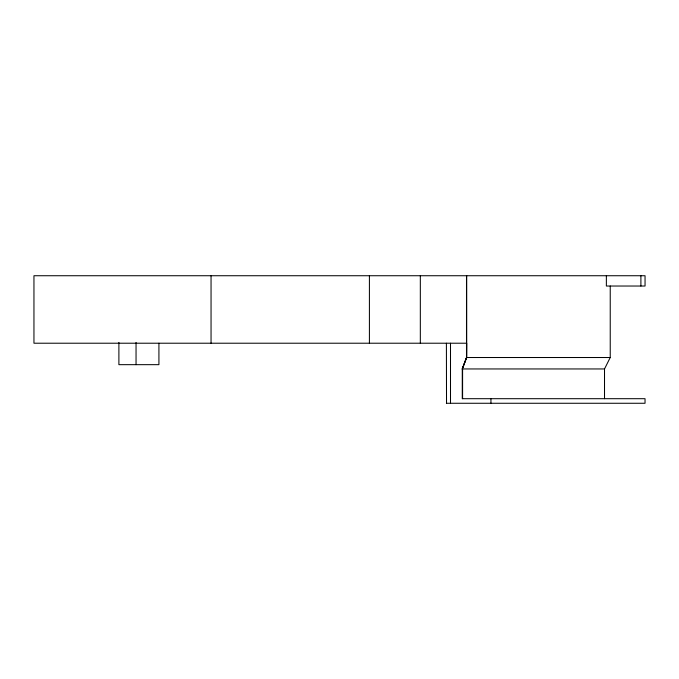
<?xml version="1.0" encoding="UTF-8"?>
<svg xmlns="http://www.w3.org/2000/svg" width="679" height="679" viewBox="0 0 679 679"><rect width="100%" height="100%" fill="white"/><g stroke="black" fill="none" stroke-linecap="round" stroke-linejoin="round"><path stroke-width="1.02" d="M446.4 403.267L645.033 403.267L645.033 398.692L462.272 398.692L462.28 368.952L466.498 357.519L466.507 275.733M604.514 398.692L604.514 368.952L610.234 357.519L610.234 286.029M466.498 357.519L610.234 357.519M604.514 368.952L462.28 368.952L462.586 369.987M640.9 275.733L640.9 286.029M606.364 275.733L606.364 286.029L645.05 286.029L645.05 275.733L33.95 275.733L33.95 343.218L466.694 343.218L466.575 357.519L462.28 368.952L466.694 357.519L466.694 275.733M490.942 398.692L490.942 403.267M462.586 368.952L462.586 398.692M450.5 343.218L450.5 403.267M446.4 343.218L446.527 403.267M420.326 275.733L420.326 343.218M369.41 275.733L369.41 343.218M211.05 275.733L211.05 343.218M158.92 343.218L158.92 364.665L118.893 364.665L118.893 342.428M136.046 342.428L136.046 364.665"/></g></svg>
